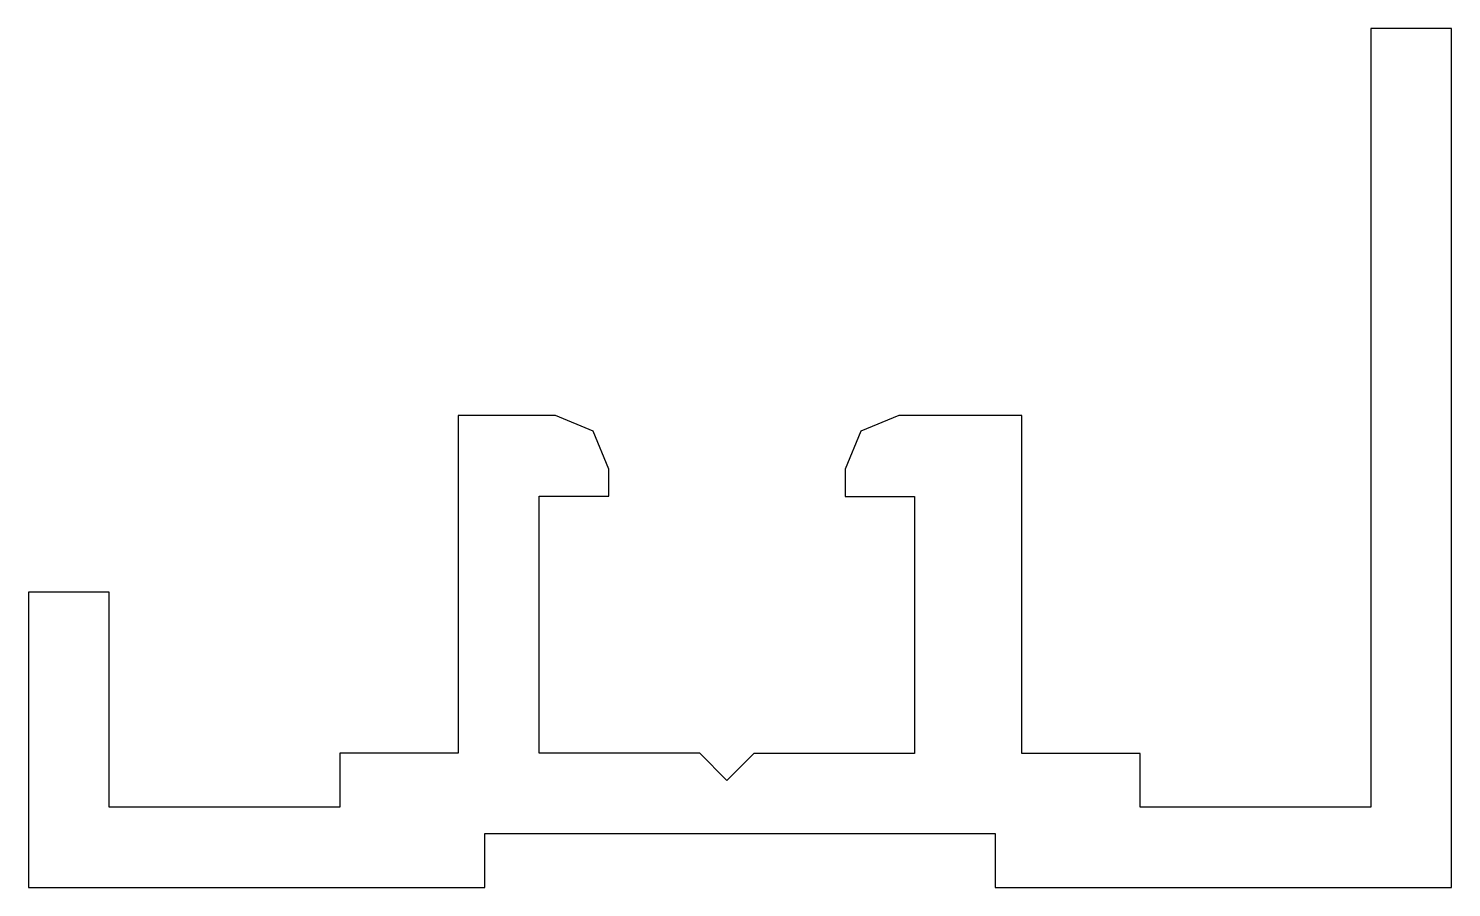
# Model space of a CAD drawing. Extents: x 417.4 to 443.9, y 427.5 to 443.5.
import ezdxf

# ---------------------------------------------------------------- set-up
doc = ezdxf.new("R2010")
doc.units = 0
doc.header["$MEASUREMENT"] = 0
doc.layers.get('0').update_dxf_attribs({"linetype": 'CONTINUOUS'})

msp = doc.modelspace()

# ---------------------------------------------------------------- linework, layer by layer
msp.add_lwpolyline([(417.441, 427.52), (425.941, 427.52), (425.941, 428.525), (435.438, 428.525), (435.438, 427.52), (443.938, 427.52), (443.938, 443.52), (442.438, 443.52), (442.438, 429.02), (438.138, 429.02), (438.138, 430.014), (435.938, 430.014), (435.938, 436.309), (433.648, 436.309), (432.939, 436.02), (432.647, 435.314), (432.647, 434.805), (433.938, 434.805), (433.938, 430.014), (430.948, 430.014), (430.447, 429.515), (429.943, 430.025), (426.95, 430.025), (426.95, 434.812), (428.248, 434.812), (428.248, 435.312), (427.955, 436.02), (427.252, 436.311), (425.441, 436.311), (425.441, 430.025), (423.241, 430.025), (423.241, 429.02), (418.941, 429.02), (418.941, 433.02), (417.441, 433.02)], close=True)

doc.saveas('drawing.dxf')
